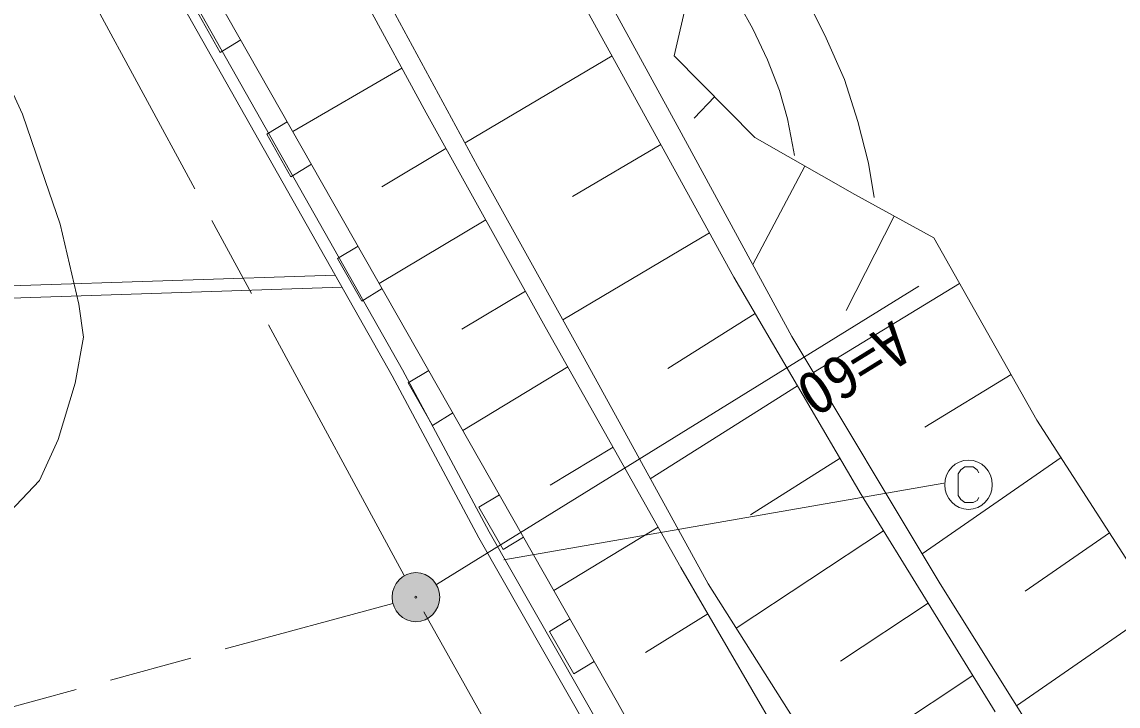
# Model space of a CAD drawing. Units: millimetres, scale not verified. Extents: x 40000 to 680000, y 20000 to 380000.
# Drawn here: x 213430 to 259545, y 292324 to 321111 of the extents above; entities that cross this region are included whole.
import ezdxf
from ezdxf.enums import TextEntityAlignment as Align

# ---------------------------------------------------------------- set-up
doc = ezdxf.new("R2010")
doc.units = ezdxf.units.MM
doc.header["$LTSCALE"] = 1000
doc.linetypes.add('CHAIN', pattern=[18.5, 12, -1.5, 3.5, -1.5])
for name, color, linetype, lineweight in [('M-BGD', 7, 'Continuous', 13), ('M-BGD-EXST', 7, 'Continuous', 13), ('M-BMK', 2, 'CHAIN', 13), ('M-BMK-SRVR', 3, 'Continuous', 13), ('M-STR-HTXT', 7, 'Continuous', 13)]:
    doc.layers.add(name, color=color, linetype=linetype, lineweight=lineweight)
doc.styles.add('ＭＳ ゴシック', font='')
doc.styles.get('ＭＳ ゴシック').set_extended_font_data('MS Gothic')

msp = doc.modelspace()

# ---------------------------------------------------------------- hatches: boundary and pattern name
at = {"layer": 'M-BMK-SRVR'}
msp.add_hatch(color=256, dxfattribs=at).paths.add_polyline_path([(231005, 296908), (231004, 296949), (231002, 296989), (230998, 297030), (230993, 297070), (230986, 297110), (230977, 297150), (230967, 297189), (230956, 297228), (230943, 297267), (230929, 297304), (230913, 297342), (230896, 297378), (230877, 297414), (230858, 297449), (230836, 297484), (230814, 297517), (230790, 297549), (230765, 297581), (230739, 297611), (230712, 297641), (230684, 297669), (230654, 297696), (230624, 297722), (230593, 297746), (230561, 297770), (230528, 297791), (230494, 297812), (230459, 297831), (230424, 297849), (230388, 297865), (230351, 297880), (230314, 297893), (230277, 297905), (230239, 297916), (230200, 297924), (230162, 297931), (230123, 297937), (230084, 297941), (230045, 297943), (230005, 297944), (229966, 297943), (229927, 297941), (229888, 297937), (229849, 297931), (229810, 297924), (229772, 297916), (229734, 297905), (229697, 297893), (229659, 297880), (229623, 297865), (229587, 297849), (229552, 297831), (229517, 297812), (229483, 297791), (229450, 297770), (229418, 297746), (229387, 297722), (229356, 297696), (229327, 297669), (229299, 297641), (229271, 297611), (229245, 297581), (229221, 297549), (229197, 297517), (229174, 297484), (229153, 297449), (229133, 297414), (229115, 297378), (229098, 297342), (229082, 297304), (229068, 297267), (229055, 297228), (229043, 297189), (229034, 297150), (229025, 297110), (229018, 297070), (229013, 297030), (229009, 296989), (229007, 296949), (229006, 296908), (229007, 296867), (229009, 296827), (229013, 296786), (229018, 296746), (229025, 296706), (229034, 296666), (229043, 296627), (229055, 296588), (229068, 296549), (229082, 296511), (229098, 296474), (229115, 296437), (229133, 296401), (229153, 296366), (229174, 296332), (229197, 296299), (229221, 296266), (229245, 296235), (229271, 296204), (229299, 296175), (229327, 296147), (229356, 296120), (229387, 296094), (229418, 296069), (229450, 296046), (229483, 296024), (229517, 296004), (229552, 295984), (229587, 295967), (229623, 295950), (229659, 295936), (229697, 295922), (229734, 295910), (229772, 295900), (229810, 295891), (229849, 295884), (229888, 295879), (229927, 295875), (229966, 295872), (230005, 295872), (230045, 295872), (230084, 295875), (230123, 295879), (230162, 295884), (230200, 295891), (230239, 295900), (230277, 295910), (230314, 295922), (230351, 295936), (230388, 295950), (230424, 295967), (230459, 295984), (230494, 296004), (230528, 296024), (230561, 296046), (230593, 296069), (230624, 296094), (230654, 296120), (230684, 296147), (230712, 296175), (230739, 296204), (230765, 296235), (230790, 296266), (230814, 296299), (230836, 296332), (230858, 296366), (230877, 296401), (230896, 296437), (230913, 296474), (230929, 296511), (230943, 296549), (230956, 296588), (230967, 296627), (230977, 296666), (230986, 296706), (230993, 296746), (230998, 296786), (231002, 296827), (231004, 296867)])

# ---------------------------------------------------------------- linework, layer by layer
at = {"layer": 'M-BGD'}
for p, q in [((242298, 325946), (240874, 319688)), ((235178, 325273), (243383, 310367)), ((226363, 324810), (230431, 317287)), ((232601, 315047), (227448, 324540)), ((238487, 292481), (220641, 323862)), ((220641, 323862), (238487, 292481)), ((229012, 306216), (219537, 322956)), ((229446, 306473), (219968, 323218)), ((229446, 306473), (219968, 323218)), ((220760, 321614), (221775, 319828)), ((241078, 316594), (238230, 321797)), ((213455, 317229), (211715, 321000)), ((221775, 319828), (222636, 320354)), ((238255, 319683), (232071, 316024)), ((240874, 319688), (244265, 316243)), ((229414, 319168), (224828, 316501)), ((242569, 317965), (241717, 317064)), ((230431, 317287), (235449, 308287)), ((214403, 314442), (213455, 317229)), ((224595, 316910), (223734, 316383)), ((223734, 316383), (224749, 314598)), ((245824, 307875), (241078, 316594)), ((240306, 315957), (236597, 313761)), ((244265, 316243), (248469, 313852)), ((231268, 315787), (228568, 314168)), ((224749, 314598), (225610, 315124)), ((237077, 306961), (232601, 315047)), ((246367, 315047), (244176, 310904)), ((215036, 312598), (214403, 314442)), ((248469, 313852), (251792, 312024)), ((232940, 312787), (228465, 310104)), ((250130, 312938), (248102, 308974)), ((215826, 309237), (215036, 312598)), ((242358, 312230), (236183, 308576)), ((251792, 312024), (256132, 304360)), ((227569, 311679), (226708, 311153)), ((226708, 311153), (227724, 309368)), ((212942, 310005), (226610, 310461)), ((243383, 310367), (248740, 301226)), ((212957, 309487), (226898, 309952)), ((252877, 310108), (246730, 306365)), ((227724, 309368), (228585, 309894)), ((234613, 309787), (231943, 308186)), ((216024, 307843), (215826, 309237)), ((244276, 308843), (240607, 306531)), ((235449, 308287), (241145, 298162)), ((215668, 305917), (216024, 307843)), ((252063, 297469), (245824, 307875)), ((242298, 297469), (237077, 306961)), ((232646, 299402), (229012, 306216)), ((233080, 299659), (229446, 306473)), ((233080, 299659), (229446, 306473)), ((230544, 306449), (229683, 305923)), ((236399, 306599), (231979, 303926)), ((255047, 306276), (251414, 304064)), ((214957, 303540), (215668, 305917)), ((229683, 305923), (230698, 304137)), ((246062, 305796), (239865, 301892)), ((230698, 304137), (231559, 304664)), ((256132, 304360), (262234, 294867)), ((214166, 301818), (214957, 303540)), ((238297, 303224), (235655, 301626)), ((247847, 302749), (244081, 300376)), ((257149, 302778), (251303, 298737)), ((211636, 299154), (214166, 301818)), ((233518, 301219), (232657, 300693)), ((248740, 301226), (254368, 292085)), ((232657, 300693), (233672, 298907)), ((240196, 299849), (235807, 297194)), ((237383, 291103), (232646, 299402)), ((237813, 291367), (233080, 299659)), ((237813, 291367), (233080, 299659)), ((233672, 298907), (234533, 299434)), ((249678, 299703), (243484, 295602)), ((259183, 299613), (255639, 297164)), ((241145, 298162), (245689, 290357)), ((247655, 289031), (242298, 297469)), ((257962, 288047), (252063, 297469)), ((251554, 296656), (247862, 294211)), ((242281, 296210), (239664, 294572)), ((261217, 296449), (255274, 292341)), ((236492, 295989), (235631, 295462)), ((235631, 295462), (236647, 293677)), ((236647, 293677), (237508, 294203)), ((253430, 293609), (247318, 289562)), ((243178, 284011), (238487, 292481)), ((238487, 292481), (243178, 284011))]:
    msp.add_line(p, q, dxfattribs=at)
for points in [[(241889, 323650), (242536, 323159), (243046, 322649), (243635, 321808), (244185, 320815), (244801, 319515), (245296, 318228), (245639, 317036), (245852, 315946), (245928, 315484)], [(245249, 323615), (245814, 323026), (246339, 322299), (247213, 320555), (248032, 318687), (248596, 316916), (249044, 315173), (249288, 313724)]]:
    msp.add_lwpolyline(points, dxfattribs=at)
at = {"layer": 'M-BGD-EXST'}
for p, q in [((252933, 302260), (252813, 302094)), ((252813, 302094), (252813, 301183)), ((253092, 302385), (252933, 302260)), ((253452, 302385), (253092, 302385)), ((253612, 302260), (253452, 302385)), ((253692, 302136), (253612, 302260)), ((252213, 301710), (233703, 298476)), ((252813, 301183), (252933, 301017)), ((252933, 301017), (253092, 300892)), ((253092, 300892), (253452, 300892)), ((253452, 300892), (253612, 300975)), ((253612, 300975), (253692, 301100))]:
    msp.add_line(p, q, dxfattribs=at)
msp.add_ellipse((253252, 301638), major_axis=(0, -1036), ratio=0.964395, dxfattribs=at)
at = {"layer": 'M-BMK'}
for p, q in [((229516, 297812), (215755, 323236)), ((186276, 285029), (229039, 296645))]:
    msp.add_line(p, q, dxfattribs=at)
msp.add_lwpolyline([(248889, 266552), (246694, 269508), (244461, 272693), (242082, 276280), (239678, 280098), (234566, 288760), (230332, 296288)], dxfattribs=at)
at = {"layer": 'M-BMK-SRVR'}
for major_axis in [(0, -1036), (0, 41.5)]:
    msp.add_ellipse((230005, 296908), major_axis=major_axis, ratio=0.964395, dxfattribs=at)
at = {"layer": 'M-STR-HTXT'}
msp.add_line((230864, 297439), (251158, 309990), dxfattribs=at)

# ---------------------------------------------------------------- texts
at = {"layer": 'M-STR-HTXT', "style": 'ＭＳ ゴシック'}
msp.add_text('A=60', height=1833, rotation=211.721, dxfattribs=at).set_placement((249793, 309046), align=Align.BOTTOM_LEFT)

doc.saveas('drawing.dxf')
